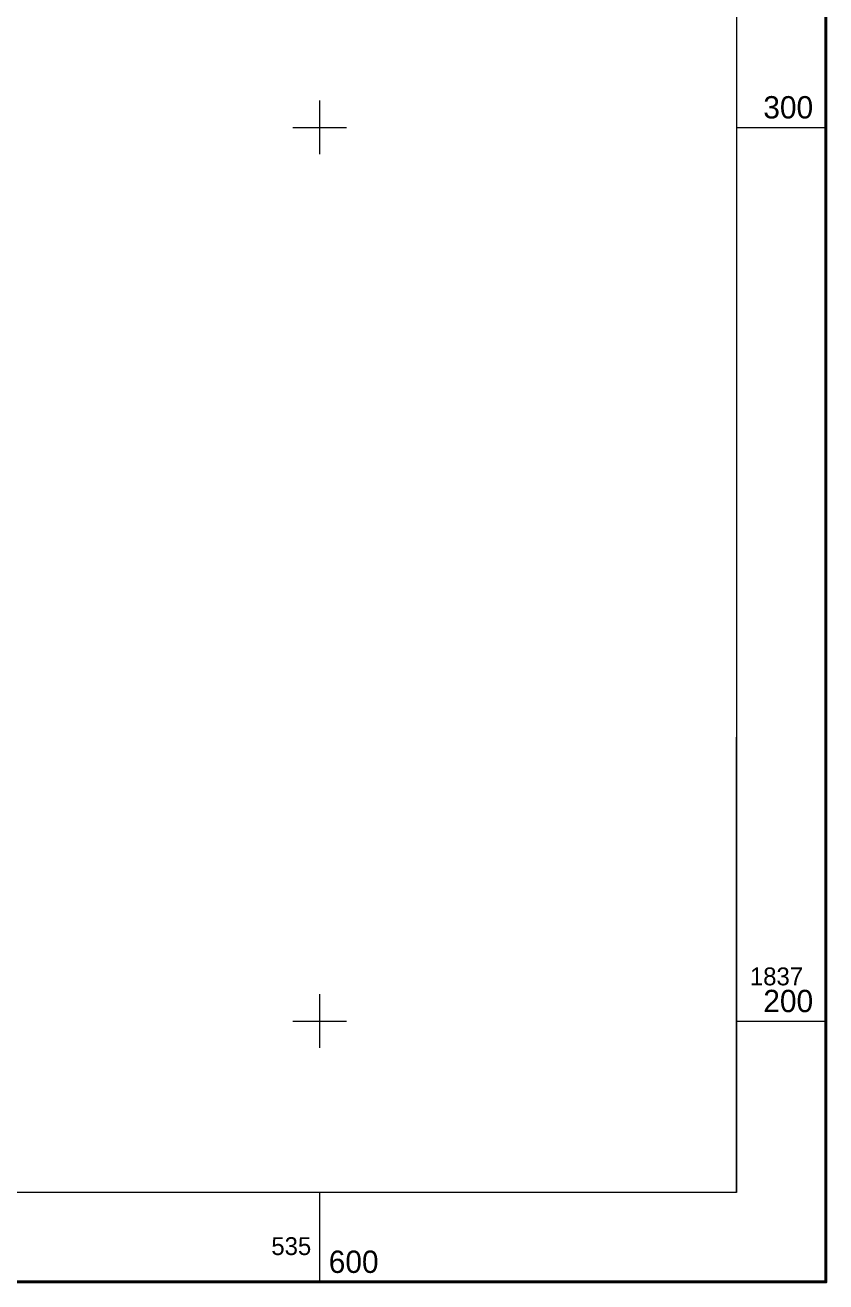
# Model space of a CAD drawing. Header units: metres. Extents: x 535260 to 535657, y 1837171 to 1837447.
# Drawn here: x 535567 to 535656.6, y 1837170.8 to 1837311.4 of the extents above; entities that cross this region are included whole.
import ezdxf
from ezdxf.enums import TextEntityAlignment as Align

# ---------------------------------------------------------------- set-up
doc = ezdxf.new("R2010")
doc.units = ezdxf.units.M
doc.header["$MEASUREMENT"] = 0
for name, color, linetype, lineweight in [('Level 19', 1, 'Continuous', 0), ('Level 62', 1, 'Continuous', 0), ('Level 63', 1, 'Continuous', 0)]:
    doc.layers.add(name, color=color, linetype=linetype, lineweight=lineweight)
doc.styles.add('Style-CHAR_FAST_FONT', font='CHAR_FAST_FONT.shx')
doc.styles.add('Style-ENGINEERING', font='ENGINEERING.shx')

msp = doc.modelspace()

# ---------------------------------------------------------------- linework, layer by layer
at = {"layer": 'Level 19', "color": 7, "linetype": 'Continuous', "lineweight": 13}
msp.add_line((535646.62, 1837180.82), (535646.62, 1837231.76), dxfattribs=at)
at = {"layer": 'Level 62', "color": 7, "linetype": 'Continuous', "lineweight": 0, "flags": 128}
msp.add_lwpolyline([(535551.25, 1837437), (535646.62, 1837437), (535646.62, 1837180.82), (535269.91, 1837180.82), (535269.91, 1837437), (535551.25, 1837437)], dxfattribs=at)
at = {"layer": 'Level 63', "color": 7, "linetype": 'Continuous', "lineweight": 0}
for p, q in [((535600, 1837297), (535600, 1837303)), ((535597, 1837300), (535603, 1837300)), ((535646.62, 1837300), (535656.62, 1837300)), ((535600, 1837197), (535600, 1837203)), ((535597, 1837200), (535603, 1837200)), ((535646.62, 1837200), (535656.62, 1837200)), ((535600, 1837170.82), (535600, 1837180.82))]:
    msp.add_line(p, q, dxfattribs=at)
at = {"layer": 'Level 63', "color": 7, "linetype": 'Continuous', "lineweight": 40, "flags": 128}
msp.add_lwpolyline([(535259.91, 1837170.82), (535259.91, 1837447), (535656.62, 1837447), (535656.62, 1837170.82)], close=True, dxfattribs=at)
at = {"layer": 'Level 63', "color": 7, "linetype": 'Continuous', "lineweight": 13, "flags": 128}
msp.add_lwpolyline([(535269.91, 1837180.82), (535269.91, 1837437), (535646.62, 1837437), (535646.62, 1837180.82)], close=True, dxfattribs=at)

# ---------------------------------------------------------------- texts
at = {"layer": 'Level 19', "color": 7, "linetype": 'Continuous', "lineweight": 0, "style": 'Style-ENGINEERING'}
msp.add_text('D', height=0.00276, dxfattribs=at).set_placement((535646.62, 1837180.82), align=Align.MIDDLE_CENTER)
at = {"layer": 'Level 63', "color": 7, "linetype": 'Continuous', "lineweight": 0, "style": 'Style-CHAR_FAST_FONT'}
for s, height, p in [('300', 2.5, (535649.62, 1837301)), ('1837', 2, (535648.12, 1837204)), ('200', 2.5, (535649.62, 1837201)), ('600', 2.5, (535601, 1837171.82))]:
    msp.add_text(s, height=height, dxfattribs=at).set_placement(p)
msp.add_text('535', height=2, dxfattribs=at).set_placement((535599.04, 1837173.82), align=Align.RIGHT)

doc.saveas('drawing.dxf')
